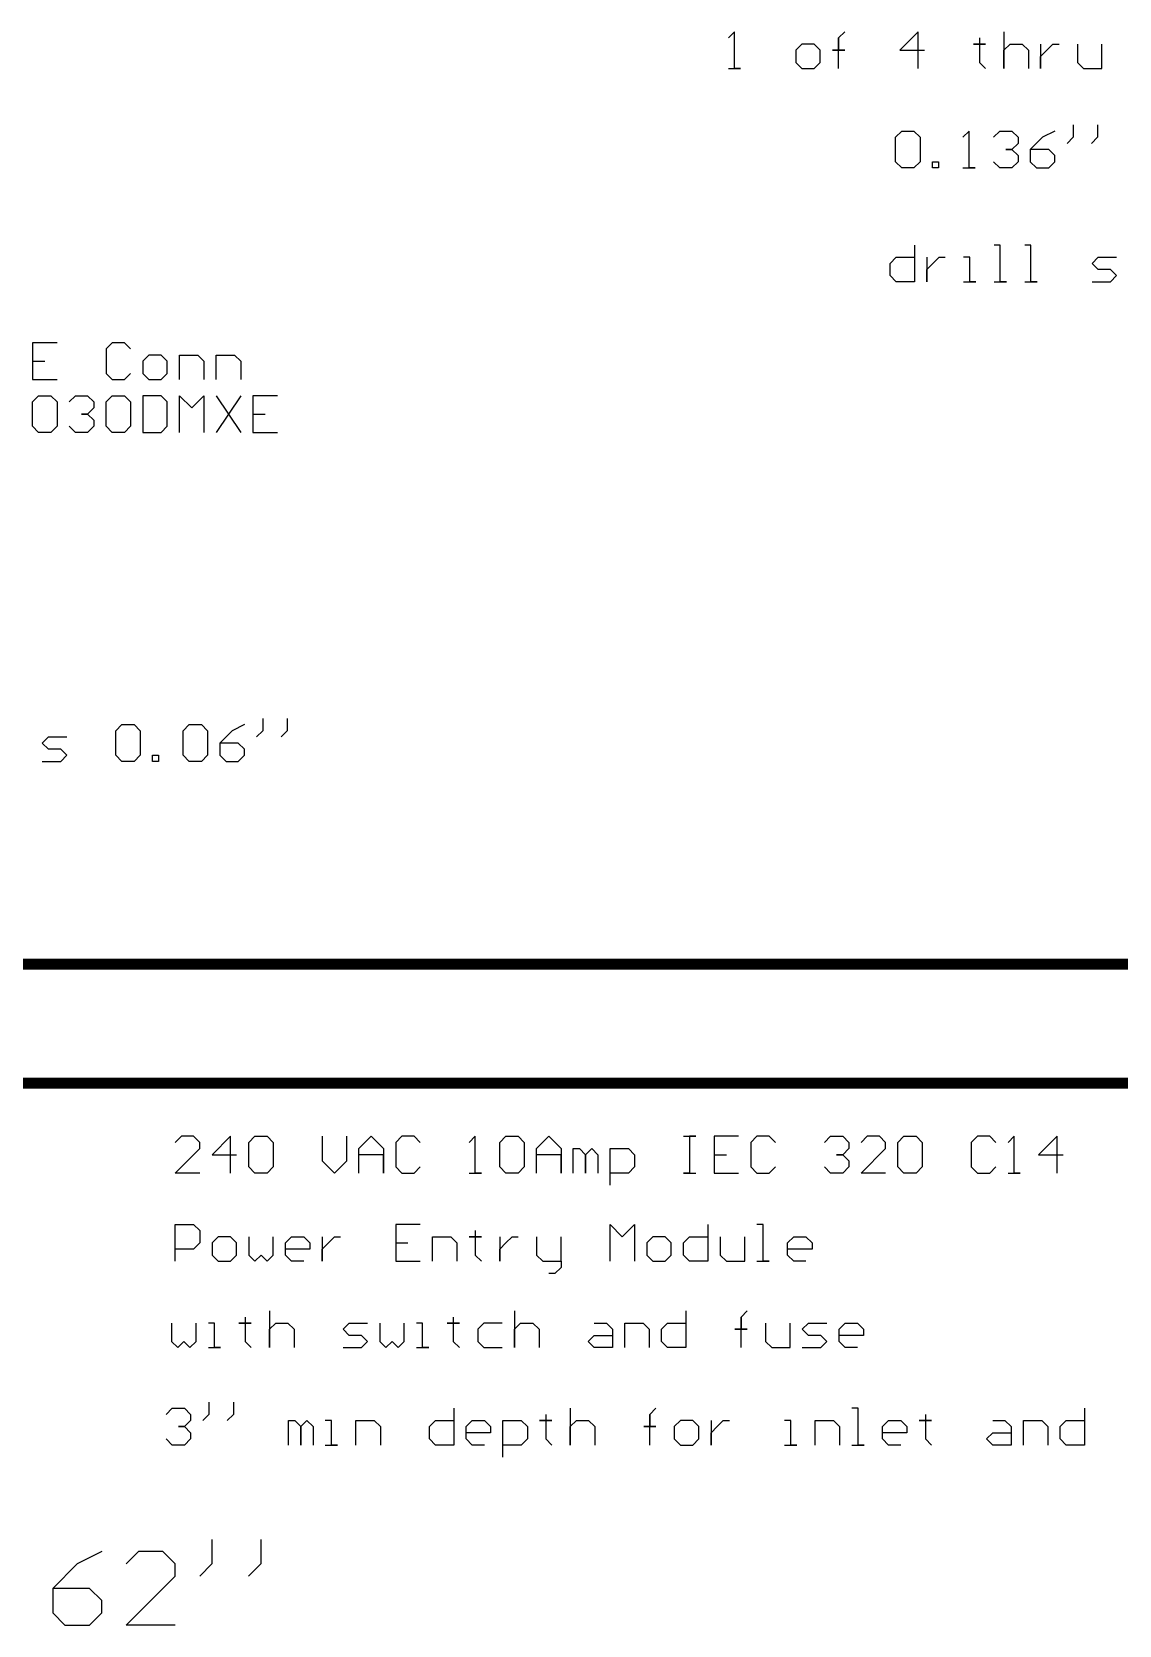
# Model space of a CAD drawing. Extents: x 0 to 21.5, y -4.9 to 8.4.
# Drawn here: x 4.58 to 7.538, y 0.525 to 4.86 of the extents above; entities that cross this region are included whole.
import ezdxf

# ---------------------------------------------------------------- set-up
doc = ezdxf.new("R2010")
doc.units = 0
doc.header["$MEASUREMENT"] = 0
for name, color, linetype in [('MECHANICAL1', 6, 'CONTINUOUS'), ('TOPLAYER', 1, 'CONTINUOUS'), ('TOPOVERLAY', 2, 'CONTINUOUS')]:
    doc.layers.add(name, color=color, linetype=linetype)

msp = doc.modelspace()

# ---------------------------------------------------------------- linework, layer by layer
at = {"layer": 'MECHANICAL1'}
for p, q in [((5.0697, 0.7583), (5.0697, 0.6916)), ((5.203, 0.7583), (5.203, 0.6916)), ((4.7698, 0.7249), (4.7031, 0.6916)), ((4.8697, 0.7249), (4.8364, 0.6916)), ((4.9364, 0.7249), (4.8697, 0.7249)), ((4.9697, 0.6916), (4.9364, 0.7249)), ((4.7031, 0.6916), (4.6365, 0.625)), ((4.8364, 0.525), (4.9697, 0.6583)), ((4.9697, 0.6583), (4.9697, 0.6916)), ((5.0697, 0.6916), (5.0364, 0.6583)), ((5.203, 0.6916), (5.1696, 0.6583)), ((4.6365, 0.625), (4.6365, 0.5583)), ((4.7365, 0.625), (4.6365, 0.625)), ((4.7698, 0.5916), (4.7365, 0.625)), ((4.7698, 0.5583), (4.7698, 0.5916)), ((4.6365, 0.5583), (4.6698, 0.525)), ((4.6698, 0.525), (4.7365, 0.525)), ((4.7365, 0.525), (4.7698, 0.5583)), ((4.9697, 0.525), (4.8364, 0.525))]:
    msp.add_line(p, q, dxfattribs=at)
at = {"layer": 'MECHANICAL1', "const_width": 0.03}
for points in [[(2.12, 2.323), (18.61, 2.323)], [(2, 2), (18.73, 2)]]:
    msp.add_lwpolyline(points, dxfattribs=at)
at = {"layer": 'TOPLAYER'}
for p, q in [((6.4917, 4.86), (6.475, 4.8433)), ((6.4917, 4.76), (6.4917, 4.86)), ((6.7749, 4.8433), (6.7916, 4.86)), ((6.9915, 4.86), (6.9415, 4.81)), ((6.9915, 4.76), (6.9915, 4.86)), ((7.2248, 4.86), (7.2248, 4.76)), ((6.6749, 4.8266), (6.6583, 4.81)), ((6.7083, 4.8266), (6.6749, 4.8266)), ((6.7249, 4.81), (6.7083, 4.8266)), ((6.7749, 4.76), (6.7749, 4.8433)), ((6.7749, 4.8433), (6.7749, 4.81)), ((6.7749, 4.81), (6.7749, 4.8433)), ((7.1581, 4.8266), (7.1415, 4.8266)), ((7.1415, 4.8266), (7.1748, 4.8266)), ((7.1581, 4.8433), (7.1581, 4.8266)), ((7.1748, 4.8266), (7.1581, 4.8266)), ((7.1581, 4.8266), (7.1581, 4.7767)), ((7.2248, 4.81), (7.2414, 4.8266)), ((7.2414, 4.8266), (7.2747, 4.8266)), ((7.2747, 4.8266), (7.2914, 4.81)), ((7.3247, 4.8266), (7.3247, 4.76)), ((7.3414, 4.81), (7.358, 4.8266)), ((7.358, 4.8266), (7.3747, 4.8266)), ((7.4247, 4.8266), (7.4247, 4.7767)), ((7.4913, 4.76), (7.4913, 4.8266)), ((6.6583, 4.81), (6.6583, 4.7767)), ((6.6583, 4.7767), (6.6749, 4.76)), ((6.7083, 4.76), (6.7249, 4.7767)), ((6.7249, 4.7767), (6.7249, 4.81)), ((6.7749, 4.81), (6.7582, 4.81)), ((6.7582, 4.81), (6.7916, 4.81)), ((6.7916, 4.81), (6.7749, 4.81)), ((6.9415, 4.81), (7.0082, 4.81)), ((7.1581, 4.7767), (7.1748, 4.76)), ((7.2248, 4.76), (7.2248, 4.81)), ((7.2914, 4.81), (7.2914, 4.76)), ((7.3247, 4.7933), (7.3414, 4.81)), ((7.3247, 4.76), (7.3247, 4.7933)), ((7.4247, 4.7767), (7.4414, 4.76)), ((6.475, 4.76), (6.5083, 4.76)), ((6.5083, 4.76), (6.4917, 4.76)), ((6.6749, 4.76), (6.7083, 4.76)), ((7.4414, 4.76), (7.4913, 4.76)), ((7.4132, 4.6066), (7.4132, 4.5733)), ((7.4798, 4.6066), (7.4798, 4.5733)), ((6.93, 4.5733), (6.9467, 4.59)), ((6.93, 4.5067), (6.93, 4.5733)), ((6.9467, 4.59), (6.98, 4.59)), ((6.98, 4.59), (6.9966, 4.5733)), ((6.9966, 4.5733), (6.9966, 4.5067)), ((7.1299, 4.59), (7.1133, 4.5733)), ((7.1299, 4.49), (7.1299, 4.59)), ((7.1966, 4.5733), (7.2132, 4.59)), ((7.2132, 4.59), (7.2466, 4.59)), ((7.2466, 4.59), (7.2632, 4.5733)), ((7.2632, 4.5566), (7.2466, 4.54)), ((7.2632, 4.5733), (7.2632, 4.5566)), ((7.3299, 4.5733), (7.2965, 4.54)), ((7.3632, 4.59), (7.3299, 4.5733)), ((7.4132, 4.5733), (7.3965, 4.5566)), ((7.4798, 4.5733), (7.4632, 4.5566)), ((7.2466, 4.54), (7.2299, 4.54)), ((7.2299, 4.54), (7.2466, 4.54)), ((7.2466, 4.54), (7.2632, 4.5233)), ((7.2632, 4.5233), (7.2632, 4.5067)), ((7.2965, 4.54), (7.2965, 4.5067)), ((7.3465, 4.54), (7.2965, 4.54)), ((7.3632, 4.5233), (7.3465, 4.54)), ((7.3632, 4.5067), (7.3632, 4.5233)), ((6.9467, 4.49), (6.93, 4.5067)), ((6.98, 4.49), (6.9467, 4.49)), ((6.9966, 4.5067), (6.98, 4.49)), ((7.03, 4.49), (7.03, 4.5067)), ((7.03, 4.5067), (7.0466, 4.5067)), ((7.0466, 4.49), (7.03, 4.49)), ((7.0466, 4.5067), (7.0466, 4.49)), ((7.1133, 4.49), (7.1466, 4.49)), ((7.1466, 4.49), (7.1299, 4.49)), ((7.2132, 4.49), (7.1966, 4.5067)), ((7.2466, 4.49), (7.2132, 4.49)), ((7.2632, 4.5067), (7.2466, 4.49)), ((7.2965, 4.5067), (7.3132, 4.49)), ((7.3132, 4.49), (7.3465, 4.49)), ((7.3465, 4.49), (7.3632, 4.5067)), ((6.9816, 4.28), (6.9816, 4.18)), ((7.2149, 4.28), (7.1982, 4.28)), ((7.2149, 4.18), (7.2149, 4.28)), ((7.2982, 4.28), (7.2815, 4.28)), ((7.2982, 4.18), (7.2982, 4.28)), ((6.915, 4.23), (6.9317, 4.2466)), ((6.915, 4.1967), (6.915, 4.23)), ((6.9317, 4.2466), (6.9816, 4.2466)), ((7.015, 4.2466), (7.015, 4.18)), ((7.015, 4.2133), (7.0316, 4.23)), ((7.015, 4.18), (7.015, 4.2133)), ((7.0316, 4.23), (7.0483, 4.2466)), ((7.0483, 4.2466), (7.065, 4.2466)), ((7.1316, 4.2466), (7.1149, 4.2466)), ((7.1316, 4.18), (7.1316, 4.2466)), ((7.4648, 4.23), (7.4815, 4.2466)), ((7.4815, 4.2133), (7.4648, 4.23)), ((7.4815, 4.2466), (7.5315, 4.2466)), ((7.5148, 4.2133), (7.4815, 4.2133)), ((7.5315, 4.1967), (7.5148, 4.2133)), ((6.9317, 4.18), (6.915, 4.1967)), ((6.9816, 4.18), (6.9317, 4.18)), ((7.1149, 4.18), (7.1483, 4.18)), ((7.1483, 4.18), (7.1316, 4.18)), ((7.1982, 4.18), (7.2316, 4.18)), ((7.2316, 4.18), (7.2149, 4.18)), ((7.2815, 4.18), (7.3149, 4.18)), ((7.3149, 4.18), (7.2982, 4.18)), ((7.4648, 4.18), (7.5148, 4.18)), ((7.5148, 4.18), (7.5315, 4.1967)), ((4.6482, 4.0139), (4.5816, 4.0139)), ((4.5816, 4.0139), (4.5816, 3.914)), ((4.7982, 4.0139), (4.7815, 3.9973)), ((4.7815, 3.9973), (4.7815, 3.9306)), ((4.8315, 4.0139), (4.7982, 4.0139)), ((4.8482, 3.9973), (4.8315, 4.0139)), ((4.5816, 3.9639), (4.6149, 3.9639)), ((4.8982, 3.9806), (4.8815, 3.9639)), ((4.8815, 3.9639), (4.8815, 3.9306)), ((4.9315, 3.9806), (4.8982, 3.9806)), ((4.9481, 3.9639), (4.9315, 3.9806)), ((4.9481, 3.9306), (4.9481, 3.9639)), ((4.9815, 3.914), (4.9815, 3.9806)), ((4.9815, 3.9806), (5.0314, 3.9806)), ((5.0314, 3.9806), (5.0481, 3.9639)), ((5.0481, 3.9639), (5.0481, 3.914)), ((5.0814, 3.914), (5.0814, 3.9806)), ((5.0814, 3.9806), (5.1314, 3.9806)), ((5.1314, 3.9806), (5.1481, 3.9639)), ((5.1481, 3.9639), (5.1481, 3.914)), ((4.5816, 3.914), (4.6482, 3.914)), ((4.7815, 3.9306), (4.7982, 3.914)), ((4.7982, 3.914), (4.8315, 3.914)), ((4.8315, 3.914), (4.8482, 3.9306)), ((4.8815, 3.9306), (4.8982, 3.914)), ((4.8982, 3.914), (4.9315, 3.914)), ((4.9315, 3.914), (4.9481, 3.9306)), ((4.5816, 3.8533), (4.5982, 3.87)), ((4.5982, 3.87), (4.6316, 3.87)), ((4.6316, 3.87), (4.6482, 3.8533)), ((4.6816, 3.8533), (4.6982, 3.87)), ((4.6982, 3.87), (4.7315, 3.87)), ((4.7315, 3.87), (4.7482, 3.8533)), ((4.7815, 3.8533), (4.7982, 3.87)), ((4.7982, 3.87), (4.8315, 3.87)), ((4.8315, 3.87), (4.8482, 3.8533)), ((4.8815, 3.87), (4.8815, 3.77)), ((4.9315, 3.87), (4.8815, 3.87)), ((4.9481, 3.8533), (4.9315, 3.87)), ((4.9815, 3.77), (4.9815, 3.87)), ((4.9815, 3.87), (5.0148, 3.8366)), ((5.0148, 3.8366), (5.0481, 3.87)), ((5.0481, 3.87), (5.0481, 3.77)), ((5.0814, 3.87), (5.1481, 3.77)), ((5.1481, 3.87), (5.0814, 3.77)), ((5.248, 3.87), (5.1814, 3.87)), ((5.1814, 3.87), (5.1814, 3.77)), ((4.5816, 3.7867), (4.5816, 3.8533)), ((4.6482, 3.8533), (4.6482, 3.7867)), ((4.7315, 3.82), (4.7149, 3.82)), ((4.7149, 3.82), (4.7315, 3.82)), ((4.7482, 3.8366), (4.7315, 3.82)), ((4.7315, 3.82), (4.7482, 3.8033)), ((4.7482, 3.8533), (4.7482, 3.8366)), ((4.7815, 3.7867), (4.7815, 3.8533)), ((4.8482, 3.8533), (4.8482, 3.7867)), ((4.9481, 3.7867), (4.9481, 3.8533)), ((5.1814, 3.82), (5.2147, 3.82)), ((4.5982, 3.77), (4.5816, 3.7867)), ((4.6482, 3.7867), (4.6316, 3.77)), ((4.6982, 3.77), (4.6816, 3.7867)), ((4.7482, 3.7867), (4.7315, 3.77)), ((4.7482, 3.8033), (4.7482, 3.7867)), ((4.7982, 3.77), (4.7815, 3.7867)), ((4.8482, 3.7867), (4.8315, 3.77)), ((4.9315, 3.77), (4.9481, 3.7867)), ((4.6316, 3.77), (4.5982, 3.77)), ((4.7315, 3.77), (4.6982, 3.77)), ((4.8315, 3.77), (4.7982, 3.77)), ((4.8815, 3.77), (4.9315, 3.77)), ((5.1814, 3.77), (5.248, 3.77)), ((5.208, 2.9916), (5.208, 2.9583)), ((5.2746, 2.9916), (5.2746, 2.9583)), ((4.8081, 2.9583), (4.8248, 2.975)), ((4.8081, 2.8917), (4.8081, 2.9583)), ((4.8248, 2.975), (4.8581, 2.975)), ((4.8581, 2.975), (4.8748, 2.9583)), ((4.8748, 2.9583), (4.8748, 2.8917)), ((4.9914, 2.9583), (5.008, 2.975)), ((4.9914, 2.8917), (4.9914, 2.9583)), ((5.008, 2.975), (5.0414, 2.975)), ((5.0414, 2.975), (5.058, 2.9583)), ((5.058, 2.9583), (5.058, 2.8917)), ((5.1247, 2.9583), (5.0914, 2.925)), ((5.158, 2.975), (5.1247, 2.9583)), ((5.208, 2.9583), (5.1913, 2.9416)), ((5.2746, 2.9583), (5.258, 2.9416)), ((4.6082, 2.925), (4.6248, 2.9416)), ((4.6248, 2.9083), (4.6082, 2.925)), ((4.6248, 2.9416), (4.6748, 2.9416)), ((4.6582, 2.9083), (4.6248, 2.9083)), ((4.6748, 2.8917), (4.6582, 2.9083)), ((5.0914, 2.925), (5.0914, 2.8917)), ((5.1413, 2.925), (5.0914, 2.925)), ((5.158, 2.9083), (5.1413, 2.925)), ((5.158, 2.8917), (5.158, 2.9083)), ((4.6082, 2.875), (4.6582, 2.875)), ((4.6582, 2.875), (4.6748, 2.8917)), ((4.8248, 2.875), (4.8081, 2.8917)), ((4.8581, 2.875), (4.8248, 2.875)), ((4.8748, 2.8917), (4.8581, 2.875)), ((4.9081, 2.875), (4.9081, 2.8917)), ((4.9081, 2.8917), (4.9247, 2.8917)), ((4.9247, 2.875), (4.9081, 2.875)), ((4.9247, 2.8917), (4.9247, 2.875)), ((5.008, 2.875), (4.9914, 2.8917)), ((5.0414, 2.875), (5.008, 2.875)), ((5.058, 2.8917), (5.0414, 2.875)), ((5.0914, 2.8917), (5.108, 2.875)), ((5.108, 2.875), (5.1413, 2.875)), ((5.1413, 2.875), (5.158, 2.8917))]:
    msp.add_line(p, q, dxfattribs=at)
at = {"layer": 'TOPOVERLAY'}
for p, q in [((4.9867, 1.855), (4.97, 1.8383)), ((4.97, 1.755), (5.0366, 1.8216)), ((5.02, 1.855), (4.9867, 1.855)), ((5.0366, 1.8383), (5.02, 1.855)), ((5.0366, 1.8216), (5.0366, 1.8383)), ((5.12, 1.855), (5.07, 1.805)), ((5.12, 1.755), (5.12, 1.855)), ((5.1699, 1.8383), (5.1866, 1.855)), ((5.1699, 1.7717), (5.1699, 1.8383)), ((5.1866, 1.855), (5.2199, 1.855)), ((5.2199, 1.855), (5.2366, 1.8383)), ((5.2366, 1.8383), (5.2366, 1.7717)), ((5.3699, 1.855), (5.3699, 1.7883)), ((5.4365, 1.7883), (5.4365, 1.855)), ((5.4698, 1.8216), (5.5032, 1.855)), ((5.4698, 1.755), (5.4698, 1.8216)), ((5.5032, 1.855), (5.5365, 1.8216)), ((5.5365, 1.8216), (5.5365, 1.755)), ((5.5865, 1.855), (5.5698, 1.8383)), ((5.5698, 1.8383), (5.5698, 1.7717)), ((5.6198, 1.855), (5.5865, 1.855)), ((5.6365, 1.8383), (5.6198, 1.855)), ((5.7864, 1.855), (5.7697, 1.8383)), ((5.7864, 1.755), (5.7864, 1.855)), ((5.853, 1.8383), (5.8697, 1.855)), ((5.853, 1.7717), (5.853, 1.8383)), ((5.8697, 1.855), (5.903, 1.855)), ((5.903, 1.855), (5.9197, 1.8383)), ((5.9197, 1.8383), (5.9197, 1.7717)), ((5.953, 1.8216), (5.9863, 1.855)), ((5.953, 1.755), (5.953, 1.8216)), ((5.9863, 1.855), (6.0197, 1.8216)), ((6.0197, 1.8216), (6.0197, 1.755)), ((6.053, 1.755), (6.053, 1.8216)), ((6.053, 1.8216), (6.0696, 1.8216)), ((6.0696, 1.8216), (6.0863, 1.805)), ((6.0863, 1.805), (6.103, 1.8216)), ((6.103, 1.8216), (6.1196, 1.805)), ((6.153, 1.7217), (6.153, 1.8216)), ((6.153, 1.8216), (6.2029, 1.8216)), ((6.2029, 1.8216), (6.2196, 1.805)), ((6.3529, 1.855), (6.3862, 1.855)), ((6.3862, 1.855), (6.3695, 1.855)), ((6.3695, 1.855), (6.3695, 1.755)), ((6.5028, 1.855), (6.4362, 1.855)), ((6.4362, 1.855), (6.4362, 1.755)), ((6.5528, 1.855), (6.5362, 1.8383)), ((6.5362, 1.8383), (6.5362, 1.7717)), ((6.5861, 1.855), (6.5528, 1.855)), ((6.6028, 1.8383), (6.5861, 1.855)), ((6.7361, 1.8383), (6.7528, 1.855)), ((6.7528, 1.855), (6.7861, 1.855)), ((6.7861, 1.855), (6.8027, 1.8383)), ((6.8027, 1.8216), (6.7861, 1.805)), ((6.8027, 1.8383), (6.8027, 1.8216)), ((6.8527, 1.855), (6.8361, 1.8383)), ((6.8361, 1.755), (6.9027, 1.8216)), ((6.886, 1.855), (6.8527, 1.855)), ((6.9027, 1.8383), (6.886, 1.855)), ((6.9027, 1.8216), (6.9027, 1.8383)), ((6.936, 1.8383), (6.9527, 1.855)), ((6.936, 1.7717), (6.936, 1.8383)), ((6.9527, 1.855), (6.986, 1.855)), ((6.986, 1.855), (7.0027, 1.8383)), ((7.0027, 1.8383), (7.0027, 1.7717)), ((7.1526, 1.855), (7.136, 1.8383)), ((7.136, 1.8383), (7.136, 1.7717)), ((7.186, 1.855), (7.1526, 1.855)), ((7.2026, 1.8383), (7.186, 1.855)), ((7.2526, 1.855), (7.2359, 1.8383)), ((7.2526, 1.755), (7.2526, 1.855)), ((7.3692, 1.855), (7.3192, 1.805)), ((7.3692, 1.755), (7.3692, 1.855)), ((5.07, 1.805), (5.1366, 1.805)), ((5.3699, 1.7883), (5.4032, 1.755)), ((5.4032, 1.755), (5.4365, 1.7883)), ((5.5365, 1.805), (5.4698, 1.805)), ((5.5365, 1.755), (5.5365, 1.805)), ((6.0197, 1.805), (5.953, 1.805)), ((6.0197, 1.755), (6.0197, 1.805)), ((6.0863, 1.805), (6.0863, 1.755)), ((6.0863, 1.755), (6.0863, 1.805)), ((6.1196, 1.805), (6.1196, 1.755)), ((6.2196, 1.805), (6.2196, 1.7717)), ((6.4362, 1.805), (6.4695, 1.805)), ((6.7861, 1.805), (6.7694, 1.805)), ((6.7694, 1.805), (6.7861, 1.805)), ((6.7861, 1.805), (6.8027, 1.7883)), ((6.8027, 1.7883), (6.8027, 1.7717)), ((7.3192, 1.805), (7.3859, 1.805)), ((5.0366, 1.755), (4.97, 1.755)), ((5.1866, 1.755), (5.1699, 1.7717)), ((5.2199, 1.755), (5.1866, 1.755)), ((5.2366, 1.7717), (5.2199, 1.755)), ((5.5698, 1.7717), (5.5865, 1.755)), ((5.5865, 1.755), (5.6198, 1.755)), ((5.6198, 1.755), (5.6365, 1.7717)), ((5.7697, 1.755), (5.8031, 1.755)), ((5.8031, 1.755), (5.7864, 1.755)), ((5.8697, 1.755), (5.853, 1.7717)), ((5.903, 1.755), (5.8697, 1.755)), ((5.9197, 1.7717), (5.903, 1.755)), ((6.2029, 1.755), (6.153, 1.755)), ((6.2196, 1.7717), (6.2029, 1.755)), ((6.3695, 1.755), (6.3529, 1.755)), ((6.3529, 1.755), (6.3862, 1.755)), ((6.4362, 1.755), (6.5028, 1.755)), ((6.5362, 1.7717), (6.5528, 1.755)), ((6.5528, 1.755), (6.5861, 1.755)), ((6.5861, 1.755), (6.6028, 1.7717)), ((6.7528, 1.755), (6.7361, 1.7717)), ((6.7861, 1.755), (6.7528, 1.755)), ((6.8027, 1.7717), (6.7861, 1.755)), ((6.9027, 1.755), (6.8361, 1.755)), ((6.9527, 1.755), (6.936, 1.7717)), ((6.986, 1.755), (6.9527, 1.755)), ((7.0027, 1.7717), (6.986, 1.755)), ((7.136, 1.7717), (7.1526, 1.755)), ((7.1526, 1.755), (7.186, 1.755)), ((7.186, 1.755), (7.2026, 1.7717)), ((7.2359, 1.755), (7.2693, 1.755)), ((7.2693, 1.755), (7.2526, 1.755)), ((4.97, 1.515), (4.97, 1.615)), ((4.97, 1.615), (5.02, 1.615)), ((5.02, 1.615), (5.0366, 1.5983)), ((5.6365, 1.615), (5.5698, 1.615)), ((5.5698, 1.615), (5.5698, 1.515)), ((6.153, 1.515), (6.153, 1.615)), ((6.153, 1.615), (6.1863, 1.5816)), ((6.1863, 1.5816), (6.2196, 1.615)), ((6.2196, 1.615), (6.2196, 1.515)), ((6.4195, 1.615), (6.4195, 1.515)), ((6.5695, 1.615), (6.5528, 1.615)), ((6.5695, 1.515), (6.5695, 1.615)), ((5.0366, 1.565), (5.02, 1.5483)), ((5.0366, 1.5983), (5.0366, 1.565)), ((5.0866, 1.5816), (5.07, 1.565)), ((5.07, 1.565), (5.07, 1.5317)), ((5.12, 1.5816), (5.0866, 1.5816)), ((5.1366, 1.565), (5.12, 1.5816)), ((5.1366, 1.5317), (5.1366, 1.565)), ((5.1699, 1.5816), (5.1699, 1.5317)), ((5.2366, 1.5317), (5.2366, 1.5816)), ((5.2699, 1.565), (5.2866, 1.5816)), ((5.2699, 1.5317), (5.2699, 1.565)), ((5.2866, 1.5816), (5.3199, 1.5816)), ((5.3199, 1.5816), (5.3365, 1.565)), ((5.3365, 1.565), (5.3365, 1.5483)), ((5.3699, 1.5816), (5.3699, 1.515)), ((5.3699, 1.5483), (5.3865, 1.565)), ((5.3865, 1.565), (5.4032, 1.5816)), ((5.4032, 1.5816), (5.4199, 1.5816)), ((5.5698, 1.565), (5.6031, 1.565)), ((5.6698, 1.515), (5.6698, 1.5816)), ((5.6698, 1.5816), (5.7198, 1.5816)), ((5.7198, 1.5816), (5.7364, 1.565)), ((5.7364, 1.565), (5.7364, 1.515)), ((5.7864, 1.5816), (5.7697, 1.5816)), ((5.7697, 1.5816), (5.8031, 1.5816)), ((5.7864, 1.5983), (5.7864, 1.5816)), ((5.8031, 1.5816), (5.7864, 1.5816)), ((5.7864, 1.5816), (5.7864, 1.5317)), ((5.853, 1.5816), (5.853, 1.515)), ((5.853, 1.5483), (5.8697, 1.565)), ((5.8697, 1.565), (5.8864, 1.5816)), ((5.8864, 1.5816), (5.903, 1.5816)), ((5.953, 1.5816), (5.953, 1.5317)), ((6.0197, 1.515), (6.0197, 1.5816)), ((6.2696, 1.5816), (6.2529, 1.565)), ((6.2529, 1.565), (6.2529, 1.5317)), ((6.3029, 1.5816), (6.2696, 1.5816)), ((6.3196, 1.565), (6.3029, 1.5816)), ((6.3196, 1.5317), (6.3196, 1.565)), ((6.3529, 1.565), (6.3695, 1.5816)), ((6.3529, 1.5317), (6.3529, 1.565)), ((6.3695, 1.5816), (6.4195, 1.5816)), ((6.4529, 1.5816), (6.4529, 1.5317)), ((6.5195, 1.515), (6.5195, 1.5816)), ((6.6361, 1.565), (6.6528, 1.5816)), ((6.6361, 1.5317), (6.6361, 1.565)), ((6.6528, 1.5816), (6.6861, 1.5816)), ((6.6861, 1.5816), (6.7028, 1.565)), ((6.7028, 1.565), (6.7028, 1.5483)), ((5.02, 1.5483), (4.97, 1.5483)), ((5.07, 1.5317), (5.0866, 1.515)), ((5.12, 1.515), (5.1366, 1.5317)), ((5.1699, 1.5317), (5.1866, 1.515)), ((5.1866, 1.515), (5.2033, 1.5317)), ((5.2033, 1.5317), (5.2199, 1.515)), ((5.2199, 1.515), (5.2366, 1.5317)), ((5.3365, 1.5483), (5.2699, 1.5483)), ((5.2866, 1.515), (5.2699, 1.5317)), ((5.3699, 1.515), (5.3699, 1.5483)), ((5.7864, 1.5317), (5.8031, 1.515)), ((5.853, 1.515), (5.853, 1.5483)), ((5.953, 1.5317), (5.9697, 1.515)), ((6.2529, 1.5317), (6.2696, 1.515)), ((6.3029, 1.515), (6.3196, 1.5317)), ((6.3695, 1.515), (6.3529, 1.5317)), ((6.4529, 1.5317), (6.4695, 1.515)), ((6.7028, 1.5483), (6.6361, 1.5483)), ((6.6528, 1.515), (6.6361, 1.5317)), ((5.0866, 1.515), (5.12, 1.515)), ((5.3199, 1.515), (5.2866, 1.515)), ((5.5698, 1.515), (5.6365, 1.515)), ((5.9697, 1.515), (6.0197, 1.515)), ((6.003, 1.4817), (5.9863, 1.4817)), ((6.0197, 1.4983), (6.003, 1.4817)), ((6.0197, 1.515), (6.0197, 1.4983)), ((6.2696, 1.515), (6.3029, 1.515)), ((6.4195, 1.515), (6.3695, 1.515)), ((6.4695, 1.515), (6.5195, 1.515)), ((6.5528, 1.515), (6.5861, 1.515)), ((6.5861, 1.515), (6.5695, 1.515)), ((6.6861, 1.515), (6.6528, 1.515)), ((4.96, 1.3466), (4.96, 1.2967)), ((5.0266, 1.2967), (5.0266, 1.3466)), ((5.0766, 1.3466), (5.06, 1.3466)), ((5.0766, 1.28), (5.0766, 1.3466)), ((5.1599, 1.3466), (5.1433, 1.3466)), ((5.1433, 1.3466), (5.1766, 1.3466)), ((5.1599, 1.3633), (5.1599, 1.3466)), ((5.1766, 1.3466), (5.1599, 1.3466)), ((5.1599, 1.3466), (5.1599, 1.2967)), ((5.2266, 1.38), (5.2266, 1.28)), ((5.2266, 1.33), (5.2432, 1.3466)), ((5.2432, 1.3466), (5.2766, 1.3466)), ((5.2766, 1.3466), (5.2932, 1.33)), ((5.4265, 1.33), (5.4432, 1.3466)), ((5.4432, 1.3466), (5.4932, 1.3466)), ((5.5265, 1.3466), (5.5265, 1.2967)), ((5.5931, 1.2967), (5.5931, 1.3466)), ((5.6431, 1.3466), (5.6265, 1.3466)), ((5.6431, 1.28), (5.6431, 1.3466)), ((5.7264, 1.3466), (5.7098, 1.3466)), ((5.7098, 1.3466), (5.7431, 1.3466)), ((5.7264, 1.3633), (5.7264, 1.3466)), ((5.7431, 1.3466), (5.7264, 1.3466)), ((5.7264, 1.3466), (5.7264, 1.2967)), ((5.8097, 1.3466), (5.7931, 1.33)), ((5.8597, 1.3466), (5.8097, 1.3466)), ((5.893, 1.38), (5.893, 1.28)), ((5.893, 1.33), (5.9097, 1.3466)), ((5.9097, 1.3466), (5.943, 1.3466)), ((5.943, 1.3466), (5.9597, 1.33)), ((6.1096, 1.3466), (6.143, 1.3466)), ((6.143, 1.3466), (6.1596, 1.33)), ((6.1929, 1.28), (6.1929, 1.3466)), ((6.1929, 1.3466), (6.2429, 1.3466)), ((6.2429, 1.3466), (6.2596, 1.33)), ((6.2929, 1.33), (6.3096, 1.3466)), ((6.3096, 1.3466), (6.3595, 1.3466)), ((6.3595, 1.38), (6.3595, 1.28)), ((6.5095, 1.3633), (6.5262, 1.38)), ((6.5095, 1.28), (6.5095, 1.3633)), ((6.5095, 1.3633), (6.5095, 1.33)), ((6.5095, 1.33), (6.5095, 1.3633)), ((6.5761, 1.3466), (6.5761, 1.2967)), ((6.6428, 1.28), (6.6428, 1.3466)), ((6.6761, 1.33), (6.6928, 1.3466)), ((6.6928, 1.3466), (6.7428, 1.3466)), ((6.7761, 1.33), (6.7927, 1.3466)), ((6.7927, 1.3466), (6.8261, 1.3466)), ((6.8261, 1.3466), (6.8427, 1.33)), ((5.2266, 1.28), (5.2266, 1.33)), ((5.2932, 1.33), (5.2932, 1.28)), ((5.4432, 1.3133), (5.4265, 1.33)), ((5.4765, 1.3133), (5.4432, 1.3133)), ((5.4932, 1.2967), (5.4765, 1.3133)), ((5.7931, 1.33), (5.7931, 1.2967)), ((5.893, 1.28), (5.893, 1.33)), ((5.9597, 1.33), (5.9597, 1.28)), ((6.093, 1.2967), (6.1096, 1.3133)), ((6.1096, 1.3133), (6.1596, 1.3133)), ((6.1596, 1.33), (6.1596, 1.28)), ((6.2596, 1.33), (6.2596, 1.28)), ((6.2929, 1.2967), (6.2929, 1.33)), ((6.5095, 1.33), (6.4928, 1.33)), ((6.4928, 1.33), (6.5262, 1.33)), ((6.5262, 1.33), (6.5095, 1.33)), ((6.6928, 1.3133), (6.6761, 1.33)), ((6.7261, 1.3133), (6.6928, 1.3133)), ((6.7428, 1.2967), (6.7261, 1.3133)), ((6.7761, 1.2967), (6.7761, 1.33)), ((6.8427, 1.3133), (6.7761, 1.3133)), ((6.8427, 1.33), (6.8427, 1.3133)), ((4.96, 1.2967), (4.9767, 1.28)), ((4.9767, 1.28), (4.9933, 1.2967)), ((4.9933, 1.2967), (5.01, 1.28)), ((5.01, 1.28), (5.0266, 1.2967)), ((5.06, 1.28), (5.0933, 1.28)), ((5.0933, 1.28), (5.0766, 1.28)), ((5.1599, 1.2967), (5.1766, 1.28)), ((5.4265, 1.28), (5.4765, 1.28)), ((5.4765, 1.28), (5.4932, 1.2967)), ((5.5265, 1.2967), (5.5431, 1.28)), ((5.5431, 1.28), (5.5598, 1.2967)), ((5.5598, 1.2967), (5.5765, 1.28)), ((5.5765, 1.28), (5.5931, 1.2967)), ((5.6265, 1.28), (5.6598, 1.28)), ((5.6598, 1.28), (5.6431, 1.28)), ((5.7264, 1.2967), (5.7431, 1.28)), ((5.7931, 1.2967), (5.8097, 1.28)), ((5.8097, 1.28), (5.8597, 1.28)), ((6.1096, 1.28), (6.093, 1.2967)), ((6.1596, 1.28), (6.1096, 1.28)), ((6.3096, 1.28), (6.2929, 1.2967)), ((6.3595, 1.28), (6.3096, 1.28)), ((6.5761, 1.2967), (6.5928, 1.28)), ((6.5928, 1.28), (6.6428, 1.28)), ((6.6761, 1.28), (6.7261, 1.28)), ((6.7261, 1.28), (6.7428, 1.2967)), ((6.7927, 1.28), (6.7761, 1.2967)), ((6.8261, 1.28), (6.7927, 1.28)), ((5.0616, 1.1316), (5.0616, 1.0983)), ((5.1283, 1.1316), (5.1283, 1.0983)), ((4.945, 1.0983), (4.9617, 1.115)), ((4.9617, 1.115), (4.995, 1.115)), ((4.995, 1.115), (5.0116, 1.0983)), ((5.0116, 1.0983), (5.0116, 1.0816)), ((5.0616, 1.0983), (5.045, 1.0816)), ((5.1283, 1.0983), (5.1116, 1.0816)), ((5.7281, 1.115), (5.7281, 1.015)), ((5.978, 1.0983), (5.978, 1.0816)), ((6.0446, 1.115), (6.0446, 1.015)), ((6.2612, 1.0983), (6.2779, 1.115)), ((6.2612, 1.015), (6.2612, 1.0983)), ((6.2612, 1.0983), (6.2612, 1.065)), ((6.2612, 1.065), (6.2612, 1.0983)), ((6.8277, 1.115), (6.8111, 1.115)), ((6.8277, 1.015), (6.8277, 1.115)), ((7.011, 1.0983), (7.011, 1.0816)), ((7.4442, 1.115), (7.4442, 1.015)), ((4.995, 1.065), (4.9783, 1.065)), ((4.9783, 1.065), (4.995, 1.065)), ((5.0116, 1.0816), (4.995, 1.065)), ((4.995, 1.065), (5.0116, 1.0483)), ((5.0116, 1.0483), (5.0116, 1.0317)), ((5.2782, 1.015), (5.2782, 1.0816)), ((5.2782, 1.0816), (5.2949, 1.0816)), ((5.2949, 1.0816), (5.3115, 1.065)), ((5.3115, 1.065), (5.3282, 1.0816)), ((5.3115, 1.065), (5.3115, 1.015)), ((5.3115, 1.015), (5.3115, 1.065)), ((5.3282, 1.0816), (5.3449, 1.065)), ((5.3449, 1.065), (5.3449, 1.015)), ((5.3949, 1.0816), (5.3782, 1.0816)), ((5.3949, 1.015), (5.3949, 1.0816)), ((5.4615, 1.015), (5.4615, 1.0816)), ((5.4615, 1.0816), (5.5115, 1.0816)), ((5.5115, 1.0816), (5.5281, 1.065)), ((5.5281, 1.065), (5.5281, 1.015)), ((5.6614, 1.065), (5.6781, 1.0816)), ((5.6614, 1.0317), (5.6614, 1.065)), ((5.6781, 1.0816), (5.7281, 1.0816)), ((5.7614, 1.065), (5.7781, 1.0816)), ((5.7614, 1.0317), (5.7614, 1.065)), ((5.828, 1.0483), (5.7614, 1.0483)), ((5.7781, 1.0816), (5.8114, 1.0816)), ((5.8114, 1.0816), (5.828, 1.065)), ((5.828, 1.065), (5.828, 1.0483)), ((5.8614, 0.9817), (5.8614, 1.0816)), ((5.8614, 1.0816), (5.9114, 1.0816)), ((5.9114, 1.0816), (5.928, 1.065)), ((5.928, 1.065), (5.928, 1.0317)), ((5.978, 1.0816), (5.9613, 1.0816)), ((5.9613, 1.0816), (5.9947, 1.0816)), ((5.9947, 1.0816), (5.978, 1.0816)), ((5.978, 1.0816), (5.978, 1.0317)), ((6.0446, 1.065), (6.0613, 1.0816)), ((6.0446, 1.015), (6.0446, 1.065)), ((6.0613, 1.0816), (6.0946, 1.0816)), ((6.0946, 1.0816), (6.1113, 1.065)), ((6.1113, 1.065), (6.1113, 1.015)), ((6.2612, 1.065), (6.2446, 1.065)), ((6.2446, 1.065), (6.2779, 1.065)), ((6.2779, 1.065), (6.2612, 1.065)), ((6.3445, 1.0816), (6.3279, 1.065)), ((6.3279, 1.065), (6.3279, 1.0317)), ((6.3779, 1.0816), (6.3445, 1.0816)), ((6.3945, 1.065), (6.3779, 1.0816)), ((6.3945, 1.0317), (6.3945, 1.065)), ((6.4279, 1.0816), (6.4279, 1.015)), ((6.4279, 1.0483), (6.4445, 1.065)), ((6.4279, 1.015), (6.4279, 1.0483)), ((6.4445, 1.065), (6.4612, 1.0816)), ((6.4612, 1.0816), (6.4778, 1.0816)), ((6.6445, 1.0816), (6.6278, 1.0816)), ((6.6445, 1.015), (6.6445, 1.0816)), ((6.7111, 1.015), (6.7111, 1.0816)), ((6.7111, 1.0816), (6.7611, 1.0816)), ((6.7611, 1.0816), (6.7777, 1.065)), ((6.7777, 1.065), (6.7777, 1.015)), ((6.8944, 1.065), (6.911, 1.0816)), ((6.8944, 1.0317), (6.8944, 1.065)), ((6.961, 1.0483), (6.8944, 1.0483)), ((6.911, 1.0816), (6.9444, 1.0816)), ((6.9444, 1.0816), (6.961, 1.065)), ((6.961, 1.065), (6.961, 1.0483)), ((7.011, 1.0816), (6.9943, 1.0816)), ((6.9943, 1.0816), (7.0277, 1.0816)), ((7.0277, 1.0816), (7.011, 1.0816)), ((7.011, 1.0816), (7.011, 1.0317)), ((7.1776, 1.0317), (7.1943, 1.0483)), ((7.1943, 1.0816), (7.2276, 1.0816)), ((7.1943, 1.0483), (7.2443, 1.0483)), ((7.2276, 1.0816), (7.2443, 1.065)), ((7.2443, 1.065), (7.2443, 1.015)), ((7.2776, 1.015), (7.2776, 1.0816)), ((7.2776, 1.0816), (7.3276, 1.0816)), ((7.3276, 1.0816), (7.3442, 1.065)), ((7.3442, 1.065), (7.3442, 1.015)), ((7.3775, 1.065), (7.3942, 1.0816)), ((7.3775, 1.0317), (7.3775, 1.065)), ((7.3942, 1.0816), (7.4442, 1.0816)), ((4.9617, 1.015), (4.945, 1.0317)), ((4.995, 1.015), (4.9617, 1.015)), ((5.0116, 1.0317), (4.995, 1.015)), ((5.3782, 1.015), (5.4115, 1.015)), ((5.4115, 1.015), (5.3949, 1.015)), ((5.6781, 1.015), (5.6614, 1.0317)), ((5.7281, 1.015), (5.6781, 1.015)), ((5.7781, 1.015), (5.7614, 1.0317)), ((5.8114, 1.015), (5.7781, 1.015)), ((5.9114, 1.015), (5.8614, 1.015)), ((5.928, 1.0317), (5.9114, 1.015)), ((5.978, 1.0317), (5.9947, 1.015)), ((6.3279, 1.0317), (6.3445, 1.015)), ((6.3445, 1.015), (6.3779, 1.015)), ((6.3779, 1.015), (6.3945, 1.0317)), ((6.6278, 1.015), (6.6611, 1.015)), ((6.6611, 1.015), (6.6445, 1.015)), ((6.8111, 1.015), (6.8444, 1.015)), ((6.8444, 1.015), (6.8277, 1.015)), ((6.911, 1.015), (6.8944, 1.0317)), ((6.9444, 1.015), (6.911, 1.015)), ((7.011, 1.0317), (7.0277, 1.015)), ((7.1943, 1.015), (7.1776, 1.0317)), ((7.2443, 1.015), (7.1943, 1.015)), ((7.3942, 1.015), (7.3775, 1.0317)), ((7.4442, 1.015), (7.3942, 1.015))]:
    msp.add_line(p, q, dxfattribs=at)

doc.saveas('drawing.dxf')
